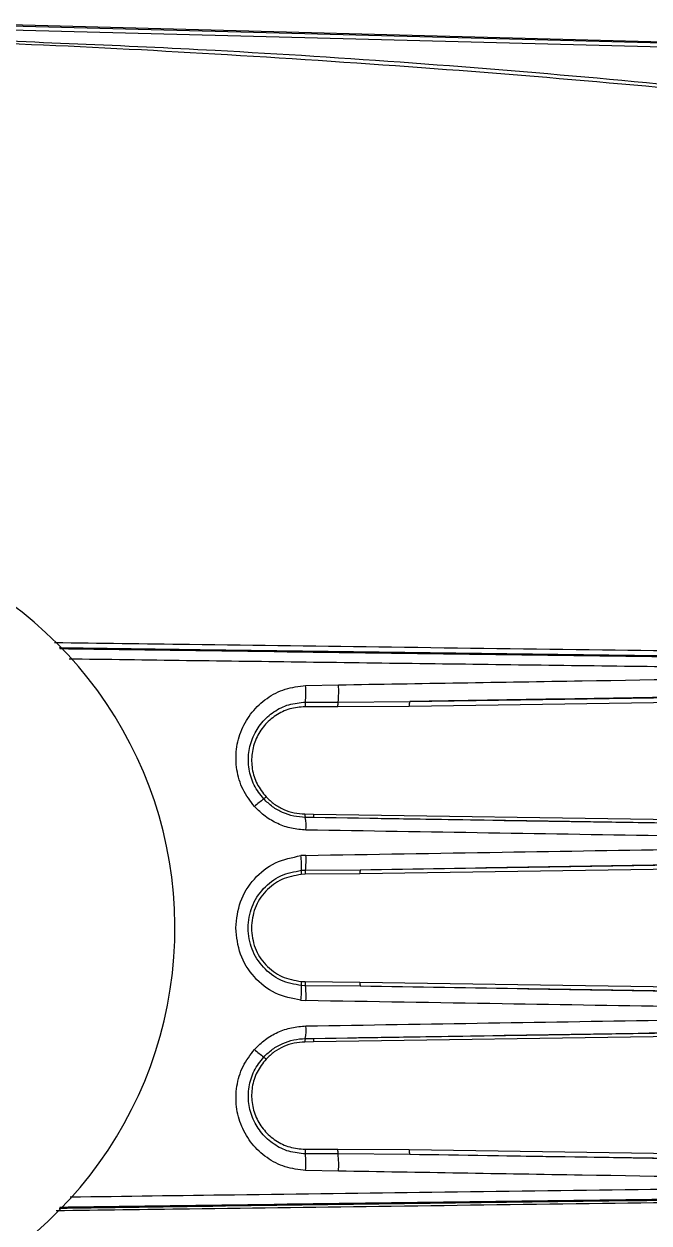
# Model space of a CAD drawing. Extents: x 16.7 to 113.1, y 4.5 to 84.5.
# Drawn here: x 83.405 to 85.737, y 34.807 to 39.277 of the extents above; entities that cross this region are included whole.
import ezdxf

# ---------------------------------------------------------------- set-up
doc = ezdxf.new("R2010")
doc.units = 0
doc.header["$MEASUREMENT"] = 0
doc.layers.add('OBJECT', color=7, linetype='CONTINUOUS')

msp = doc.modelspace()

# ---------------------------------------------------------------- linework, layer by layer
at = {"layer": 'OBJECT'}
for p, q in [((87.4591, 39.1472), (83.2164, 39.2581)), ((87.4595, 39.1659), (83.2168, 39.277)), ((87.4595, 39.1618), (83.2168, 39.2726)), ((84.4556, 36.8103), (84.5784, 36.8131)), ((84.4552, 36.7486), (84.5768, 36.7489)), ((84.5768, 36.7489), (84.8442, 36.751)), ((87.0549, 36.7646), (84.8423, 36.7323)), ((84.8442, 36.751), (87.0567, 36.7839)), ((84.5753, 36.7309), (84.4539, 36.7314)), ((84.8423, 36.7323), (84.5753, 36.7309)), ((84.4527, 36.3317), (84.4847, 36.3312)), ((84.4865, 36.3181), (84.4545, 36.3186)), ((84.4847, 36.3312), (87.0549, 36.2926)), ((87.0567, 36.2795), (84.4865, 36.3181)), ((84.4568, 36.1772), (84.4382, 36.1762)), ((84.4401, 36.1215), (84.4551, 36.122)), ((84.4551, 36.122), (84.6598, 36.1239)), ((87.0549, 36.1437), (84.658, 36.108)), ((84.6598, 36.1239), (87.0567, 36.1598)), ((84.4535, 36.1066), (84.4395, 36.1061)), ((84.658, 36.108), (84.4535, 36.1066)), ((84.4395, 35.7068), (84.4535, 35.7064)), ((84.4551, 35.6909), (84.4401, 35.6915)), ((84.4535, 35.7064), (84.658, 35.7049)), ((84.6598, 35.6891), (84.4551, 35.6909)), ((84.658, 35.7049), (87.0549, 35.6693)), ((87.0567, 35.6531), (84.6598, 35.6891)), ((84.4382, 35.6368), (84.4568, 35.6358)), ((87.0549, 35.5204), (84.4847, 35.4817)), ((84.4865, 35.4949), (87.0567, 35.5335)), ((84.4847, 35.4817), (84.4527, 35.4813)), ((84.4545, 35.4944), (84.4865, 35.4949)), ((84.4539, 35.0816), (84.5753, 35.082)), ((84.5768, 35.064), (84.4552, 35.0643)), ((84.5753, 35.082), (84.8423, 35.0806)), ((84.8442, 35.0619), (84.5768, 35.064)), ((84.8423, 35.0806), (87.0549, 35.0483)), ((87.0567, 35.0291), (84.8442, 35.0619)), ((84.5784, 34.9999), (84.4556, 35.0027))]:
    msp.add_line(p, q, dxfattribs=at)
for centre, radius, start, end in [((82.4681, 35.9065), 1.5, 209.9264, 65.3757), ((84.0214, 36.7824), 0.4351, 355.5546, 3.6745), ((84.1992, 36.7904), 0.3799, 353.7286, 3.4165), ((84.5195, 36.7354), 0.0657, 168.3631, 183.5259), ((84.6321, 36.7352), 0.057, 166.0329, 184.27), ((84.8788, 36.7382), 0.0369, 159.6969, 189.1886), ((83.9991, 36.7239), 0.4509, 311.7527, 313.2414), ((84.4746, 36.1401), 0.3031, 125.3124, 133.7266), ((84.48, 36.3287), 0.0275, 173.8212, 201.6963), ((84.253, 36.2849), 0.2043, 356.3119, 9.4921), ((84.5099, 36.328), 0.0254, 172.7747, 203.01), ((84.1187, 36.1376), 0.3218, 357.1238, 6.8875), ((84.1162, 36.1604), 0.3411, 353.5373, 2.8147), ((84.5003, 36.1095), 0.0469, 164.5302, 183.5845), ((84.6895, 36.1125), 0.0318, 158.9052, 188.035), ((84.4852, 36.1121), 0.0461, 168.313, 187.4702), ((84.1187, 35.6753), 0.3218, 353.1125, 2.8762), ((84.4852, 35.7008), 0.0461, 172.5298, 191.687), ((84.5003, 35.7034), 0.0469, 176.4155, 195.4698), ((84.1162, 35.6525), 0.3411, 357.1853, 6.4628), ((84.6895, 35.7005), 0.0318, 171.965, 201.0948), ((84.253, 35.5281), 0.2043, 350.5079, 3.6881), ((84.4746, 35.6728), 0.3031, 226.2734, 234.6876), ((84.48, 35.4842), 0.0275, 158.3037, 186.1788), ((84.5099, 35.4849), 0.0254, 156.9893, 187.226), ((83.9997, 35.0898), 0.45, 46.757, 48.2489), ((84.5195, 35.0776), 0.0657, 176.4742, 191.6368), ((84.0214, 35.0306), 0.4351, 356.3255, 4.4454), ((84.6321, 35.0778), 0.057, 175.731, 193.9659), ((84.1992, 35.0225), 0.3798, 356.5834, 6.2715), ((84.8788, 35.0747), 0.0369, 170.8107, 200.3042)]:
    msp.add_arc(centre, radius, start, end, dxfattribs=at)
for points, knots in [([(83.0931, 39.2238), (83.4347, 39.2105), (84.2678, 39.1781), (85.59, 39.0797), (86.5679, 38.974), (87.0568, 38.9211)], [0, 0, 0, 0, 0.257951, 0.629014, 1, 1, 1, 1]), ([(87.0551, 38.9066), (86.8225, 38.933), (86.3496, 38.9865), (85.6271, 39.0552), (84.8801, 39.1162), (84.1307, 39.1651), (83.5324, 39.1972), (83.1911, 39.2091), (83.0931, 39.2125)], [0, 0, 0, 0, 0.176631, 0.359219, 0.547766, 0.742271, 0.925992, 1, 1, 1, 1]), ([(83.5183, 36.9711), (83.6866, 36.9688), (84.1058, 36.9631), (84.7876, 36.9541), (85.5543, 36.944), (86.3143, 36.9342), (86.8111, 36.928), (87.0551, 36.9249)], [0, 0, 0, 0, 0.142368, 0.354744, 0.577357, 0.79244, 1, 1, 1, 1]), ([(87.0581, 36.905), (86.5523, 36.9113), (85.5397, 36.9239), (84.3646, 36.9393), (83.696, 36.9484), (83.5368, 36.9506)], [0, 0, 0, 0, 0.432006, 0.864763, 1, 1, 1, 1]), ([(83.539, 36.9482), (83.7079, 36.9459), (84.3965, 36.9365), (85.6022, 36.9208), (86.6355, 36.9079), (87.1519, 36.9015)], [0, 0, 0, 0, 0.1398204, 0.5701913, 1, 1, 1, 1]), ([(83.5734, 36.9104), (83.5801, 36.9103), (83.8844, 36.9061), (84.4905, 36.8981), (85.3903, 36.8864), (86.2812, 36.8752), (86.8692, 36.8682), (87.1573, 36.8647)], [0, 0, 0, 0, 0.005638, 0.253972, 0.506326, 0.7581146, 1, 1, 1, 1]), ([(84.5784, 36.8131), (84.8813, 36.8181), (85.4714, 36.8279), (86.3312, 36.8419), (86.8872, 36.8508), (87.1573, 36.8551)], [0, 0, 0, 0, 0.351668, 0.685, 1, 1, 1, 1]), ([(84.2651, 36.3592), (84.2494, 36.3798), (84.218, 36.4211), (84.1959, 36.4963), (84.1943, 36.5733), (84.2142, 36.6474), (84.2534, 36.713), (84.3094, 36.765), (84.3783, 36.8013), (84.4298, 36.8072), (84.4556, 36.8103)], [0, 0, 0, 0, 0.124845, 0.24983, 0.374893, 0.499993, 0.625063, 0.749967, 0.874601, 1, 1, 1, 1]), ([(84.2994, 36.3875), (84.2863, 36.4042), (84.2603, 36.4376), (84.242, 36.4989), (84.2409, 36.5613), (84.2576, 36.621), (84.29, 36.6735), (84.336, 36.7146), (84.3923, 36.7428), (84.4342, 36.7467), (84.4552, 36.7486)], [0, 0, 0, 0, 0.1256654, 0.2503638, 0.3748711, 0.4993744, 0.6239874, 0.748872, 0.8742199, 1, 1, 1, 1]), ([(87.152, 36.7871), (86.7691, 36.7812), (86.0013, 36.7695), (85.2305, 36.7572), (84.8442, 36.751)], [0, 0, 0, 0, 0.498752, 1, 1, 1, 1]), ([(84.4539, 36.7314), (84.4345, 36.7297), (84.3956, 36.7265), (84.3429, 36.7008), (84.2997, 36.6629), (84.2689, 36.6139), (84.253, 36.558), (84.254, 36.4994), (84.2712, 36.4421), (84.2957, 36.411), (84.308, 36.3954)], [0, 0, 0, 0, 0.124906, 0.249953, 0.375023, 0.500104, 0.625117, 0.749959, 0.874675, 1, 1, 1, 1]), ([(84.308, 36.3954), (84.3179, 36.386), (84.3376, 36.3673), (84.3735, 36.3476), (84.4122, 36.3345), (84.4392, 36.3326), (84.4527, 36.3317)], [0, 0, 0, 0, 0.249435, 0.499655, 0.748628, 1, 1, 1, 1]), ([(84.4569, 36.2717), (84.4388, 36.2731), (84.4027, 36.2759), (84.3512, 36.2941), (84.3037, 36.3211), (84.278, 36.3465), (84.2651, 36.3592)], [0, 0, 0, 0, 0.250785, 0.500021, 0.750018, 1, 1, 1, 1]), ([(84.4545, 36.3186), (84.4399, 36.3196), (84.4109, 36.3217), (84.3693, 36.336), (84.3309, 36.3572), (84.3099, 36.3774), (84.2994, 36.3875)], [0, 0, 0, 0, 0.251653, 0.500767, 0.75093, 1, 1, 1, 1]), ([(87.152, 36.2758), (86.7085, 36.2827), (85.8216, 36.2965), (84.9315, 36.3109), (84.4865, 36.3181)], [0, 0, 0, 0, 0.500069, 1, 1, 1, 1]), ([(87.1573, 36.2286), (86.7111, 36.2356), (85.8126, 36.2495), (84.9108, 36.2643), (84.4569, 36.2717)], [0, 0, 0, 0, 0.49662, 1, 1, 1, 1]), ([(84.4568, 36.1772), (84.7007, 36.1812), (85.1762, 36.1891), (85.8701, 36.2004), (86.5265, 36.2109), (86.9511, 36.2176), (87.1573, 36.2209)], [0, 0, 0, 0, 0.27038, 0.527173, 0.77038, 1, 1, 1, 1]), ([(84.1949, 35.9065), (84.1984, 35.9398), (84.2054, 36.0065), (84.2602, 36.0925), (84.3398, 36.1564), (84.4054, 36.1696), (84.4382, 36.1762)], [0, 0, 0, 0, 0.24993, 0.499886, 0.749919, 1, 1, 1, 1]), ([(84.6598, 36.1239), (85.0761, 36.1306), (85.9083, 36.144), (86.7376, 36.1568), (87.152, 36.1632)], [0, 0, 0, 0, 0.500229, 1, 1, 1, 1]), ([(84.4401, 35.6915), (84.4135, 35.6964), (84.3604, 35.7063), (84.2948, 35.7567), (84.2512, 35.8257), (84.236, 35.9065), (84.2513, 35.9874), (84.2949, 36.0563), (84.3604, 36.1067), (84.4135, 36.1165), (84.4401, 36.1215)], [0, 0, 0, 0, 0.125649, 0.250726, 0.375502, 0.500092, 0.624668, 0.749422, 0.874515, 1, 1, 1, 1]), ([(84.4395, 36.1061), (84.4147, 36.1017), (84.3652, 36.0928), (84.3041, 36.0463), (84.2614, 35.9821), (84.2559, 35.9317), (84.2531, 35.9065)], [0, 0, 0, 0, 0.25068, 0.500935, 0.750645, 1, 1, 1, 1]), ([(84.4382, 35.6368), (84.4053, 35.6434), (84.3397, 35.6566), (84.2602, 35.7205), (84.2054, 35.8065), (84.1984, 35.8732), (84.1949, 35.9065)], [0, 0, 0, 0, 0.250566, 0.500351, 0.750175, 1, 1, 1, 1]), ([(84.2531, 35.9065), (84.2559, 35.8813), (84.2614, 35.8309), (84.3041, 35.7667), (84.3651, 35.7201), (84.4147, 35.7113), (84.4395, 35.7068)], [0, 0, 0, 0, 0.249291, 0.498953, 0.749084, 1, 1, 1, 1]), ([(87.152, 35.6497), (86.7376, 35.6561), (85.9083, 35.6689), (85.0761, 35.6824), (84.6598, 35.6891)], [0, 0, 0, 0, 0.499771, 1, 1, 1, 1]), ([(87.1573, 35.5921), (86.9511, 35.5953), (86.5265, 35.6021), (85.8701, 35.6126), (85.1762, 35.6239), (84.7007, 35.6317), (84.4568, 35.6358)], [0, 0, 0, 0, 0.22962, 0.472827, 0.72962, 1, 1, 1, 1]), ([(84.2651, 35.4538), (84.278, 35.4666), (84.3038, 35.492), (84.3514, 35.519), (84.4028, 35.5371), (84.4389, 35.5399), (84.4569, 35.5412)], [0, 0, 0, 0, 0.251427, 0.50031, 0.75055, 1, 1, 1, 1]), ([(84.4569, 35.5412), (84.9108, 35.5487), (85.8126, 35.5634), (86.7111, 35.5774), (87.1573, 35.5843)], [0, 0, 0, 0, 0.50338, 1, 1, 1, 1]), ([(84.4865, 35.4949), (84.9315, 35.5021), (85.8216, 35.5165), (86.7085, 35.5303), (87.152, 35.5371)], [0, 0, 0, 0, 0.499931, 1, 1, 1, 1]), ([(84.4556, 35.0027), (84.4298, 35.0057), (84.3783, 35.0117), (84.3094, 35.0479), (84.2534, 35.0999), (84.2142, 35.1656), (84.1943, 35.2397), (84.1959, 35.3167), (84.218, 35.3919), (84.2494, 35.4332), (84.2651, 35.4538)], [0, 0, 0, 0, 0.125399, 0.250033, 0.374938, 0.500007, 0.625107, 0.75017, 0.875155, 1, 1, 1, 1]), ([(84.2994, 35.4255), (84.31, 35.4356), (84.3311, 35.4558), (84.3696, 35.4771), (84.4111, 35.4913), (84.44, 35.4934), (84.4545, 35.4944)], [0, 0, 0, 0, 0.2510338, 0.4998421, 0.7502371, 1, 1, 1, 1]), ([(84.4527, 35.4813), (84.4392, 35.4804), (84.4123, 35.4785), (84.3737, 35.4654), (84.3377, 35.4457), (84.3179, 35.427), (84.308, 35.4176)], [0, 0, 0, 0, 0.249686, 0.500038, 0.748854, 1, 1, 1, 1]), ([(84.4552, 35.0643), (84.4342, 35.0663), (84.3923, 35.0702), (84.336, 35.0983), (84.2901, 35.1394), (84.2576, 35.1919), (84.2409, 35.2517), (84.242, 35.3142), (84.2603, 35.3754), (84.2863, 35.4088), (84.2994, 35.4255)], [0, 0, 0, 0, 0.1259449, 0.2510612, 0.3759101, 0.5005463, 0.6251221, 0.7498254, 0.8747778, 1, 1, 1, 1]), ([(84.308, 35.4176), (84.2958, 35.402), (84.2713, 35.371), (84.254, 35.3137), (84.253, 35.2552), (84.2688, 35.1992), (84.2995, 35.1503), (84.3428, 35.1122), (84.3954, 35.0865), (84.4344, 35.0832), (84.4539, 35.0816)], [0, 0, 0, 0, 0.124851, 0.24967, 0.374508, 0.499432, 0.624474, 0.749587, 0.874619, 1, 1, 1, 1]), ([(87.152, 35.0259), (86.7691, 35.0317), (86.0013, 35.0435), (85.2305, 35.0558), (84.8442, 35.0619)], [0, 0, 0, 0, 0.498752, 1, 1, 1, 1]), ([(87.1573, 34.9578), (86.8872, 34.9622), (86.3312, 34.9711), (85.4714, 34.9851), (84.8813, 34.9949), (84.5784, 34.9999)], [0, 0, 0, 0, 0.315, 0.648332, 1, 1, 1, 1]), ([(87.1573, 34.9482), (86.9181, 34.9454), (86.4314, 34.9395), (85.6876, 34.9303), (84.9377, 34.9207), (84.2315, 34.9115), (83.7816, 34.9054), (83.5773, 34.9026)], [0, 0, 0, 0, 0.201085, 0.409049, 0.623898, 0.829248, 1, 1, 1, 1]), ([(87.0551, 34.8977), (86.8111, 34.8947), (86.3143, 34.8885), (85.5541, 34.8788), (84.7874, 34.8688), (84.108, 34.8598), (83.6911, 34.8541), (83.5253, 34.8519)], [0, 0, 0, 0, 0.207982, 0.423517, 0.646611, 0.859369, 1, 1, 1, 1]), ([(83.5358, 34.8621), (83.6951, 34.8643), (84.3637, 34.8735), (85.5387, 34.8888), (86.5509, 34.9014), (87.0566, 34.9077)], [0, 0, 0, 0, 0.13541, 0.568071, 1, 1, 1, 1]), ([(87.1519, 34.9114), (86.6355, 34.905), (85.6022, 34.8922), (84.3964, 34.8765), (83.7075, 34.867), (83.5384, 34.8647)], [0, 0, 0, 0, 0.429735, 0.860034, 1, 1, 1, 1])]:
    msp.add_open_spline(points, degree=3, knots=knots, dxfattribs=at)

doc.saveas('drawing.dxf')
